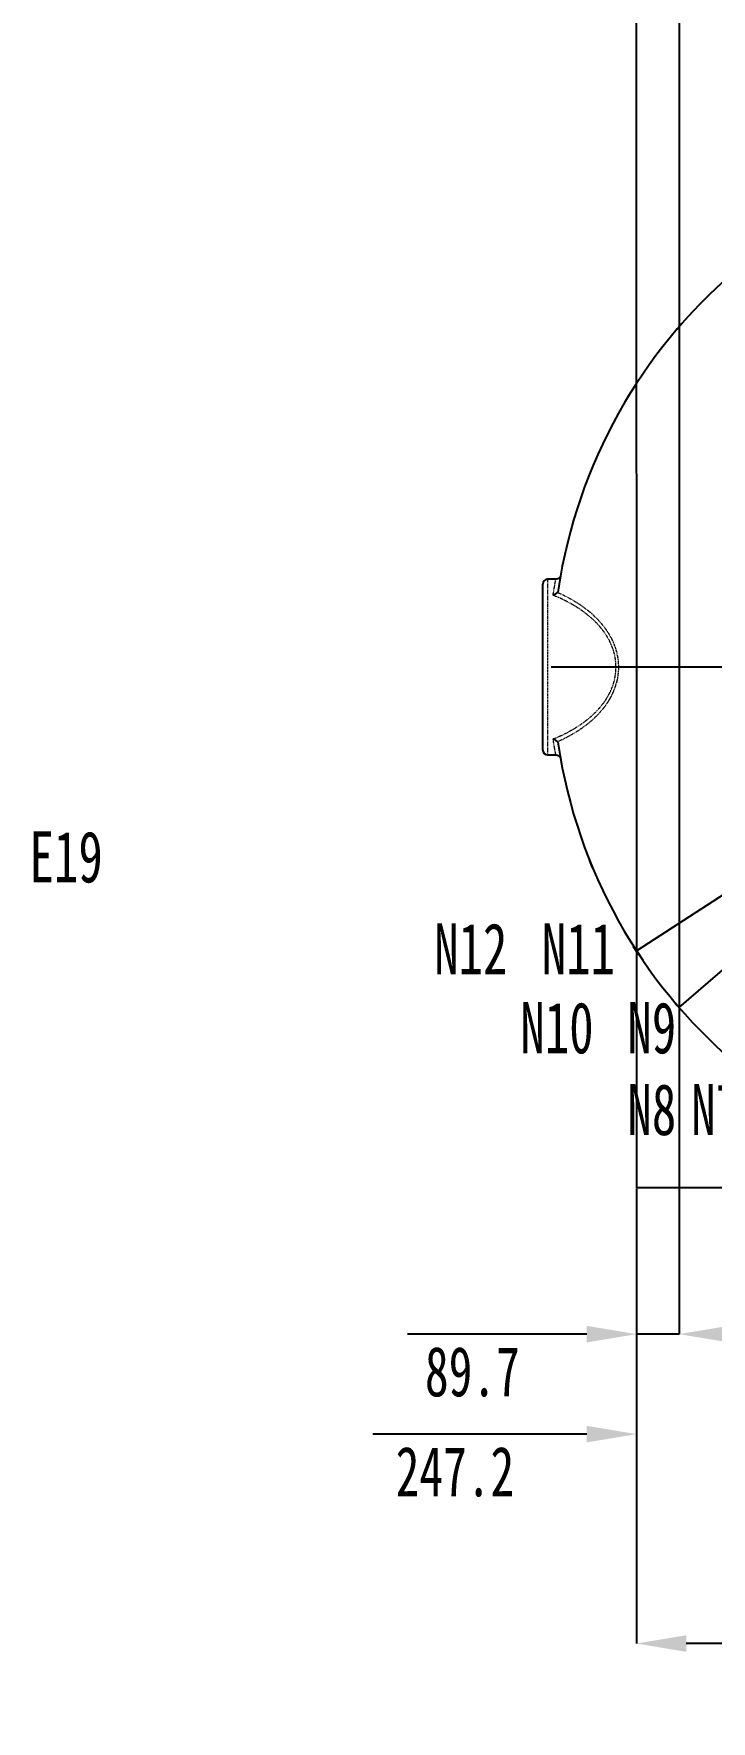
# Model space of a CAD drawing. Header units: millimetres. Extents: x -12403 to 8666, y -15213 to 13435.
# Drawn here: x -4696 to -3266, y -2844 to 718 of the extents above; entities that cross this region are included whole.
import ezdxf

# ---------------------------------------------------------------- set-up
doc = ezdxf.new("R2010")
doc.units = ezdxf.units.MM
doc.header["$PDSIZE"] = -1
doc.linetypes.add('PHANTOM', pattern=[12.7, 6.35, -1.27, 1.27, -1.27, 1.27, -1.27])
doc.layers.add('10', color=7, linetype='Continuous')
doc.styles.add('SLDTEXTSTYLE0', font='TXT', dxfattribs={"width": 0.7})
doc.dimstyles.new('SLDDIMSTYLE0', dxfattribs={"dimscale": 30, "dimtxt": 3.5, "dimasz": 3.5, "dimexe": 0, "dimexo": 0.0625, "dimgap": 0.875, "dimtad": 2, "dimdec": 1, "dimrnd": 1e-09, "dimzin": 12, "dimdsep": 46, "dimtxsty": 'SLDTEXTSTYLE0', "dimcen": 0.09, "dimadec": 0, "dimazin": 3, "dimtfac": 1, "dimtdec": 1, "dimtofl": 0, "dimtmove": 0, "dimatfit": 3, "dimfxl": 0, "dimfrac": 2, "dimtolj": 1, "dimtzin": 12, "dimarcsym": 0})
doc.dimstyles.new('SLDDIMSTYLE1', dxfattribs={"dimscale": 30, "dimtxt": 3.5, "dimasz": 3.5, "dimexe": 0, "dimexo": 0.0625, "dimgap": 0.875, "dimtad": 2, "dimdec": 1, "dimrnd": 1e-09, "dimzin": 12, "dimdsep": 46, "dimtxsty": 'SLDTEXTSTYLE0', "dimcen": 0.09, "dimadec": 0, "dimazin": 3, "dimtfac": 1, "dimtdec": 1, "dimtmove": 0, "dimatfit": 0, "dimfxl": 0, "dimfrac": 2, "dimtolj": 1, "dimtzin": 12, "dimarcsym": 0})

# ---------------------------------------------------------------- blocks, each defined once
blk = doc.blocks.new('_D_9')
at = {"layer": '10', "color": 0, "lineweight": -2, "transparency": 16777216}
for p, q in [((-3423.9, -1720.3), (-3423.9, -2238.2)), ((-3176.7, -1720.3), (-3176.7, -2238.2)), ((-3528.9, -2238.2), (-3980.4, -2238.2)), ((-3071.7, -2238.2), (-2966.7, -2238.2))]:
    blk.add_line(p, q, dxfattribs=at)
at = {"layer": '10', "color": 0, "transparency": 16777216}
for points in [[(-3528.9, -2220.7), (-3528.9, -2255.7), (-3423.9, -2238.2)], [(-3071.7, -2220.7), (-3071.7, -2255.7), (-3176.7, -2238.2)]]:
    blk.add_solid(points, dxfattribs=at)
at = {"layer": 'Defpoints', "color": 0, "transparency": 16777216}
for p in [(-3423.9, -1718.4), (-3176.7, -1718.4), (-3176.7, -2238.2)]:
    blk.add_point(p, dxfattribs=at)
at = {"layer": '10', "color": 0, "transparency": 16777216, "insert": (-3807.1, -2264.5), "char_height": 105, "attachment_point": 2, "style": 'SLDTEXTSTYLE0'}
blk.add_mtext('\\A1;247.2', dxfattribs=at)
blk = doc.blocks.new('_D_10')
at = {"layer": '10', "color": 0, "lineweight": -2, "transparency": 16777216}
for p, q in [((-3423.9, -1720.3), (-3423.9, -2027.1)), ((-3334.2, -1720.3), (-3334.2, -2027.1)), ((-3528.9, -2027.1), (-3906.9, -2027.1)), ((-3334.2, -2027.1), (-3423.9, -2027.1)), ((-3229.2, -2027.1), (-3124.2, -2027.1))]:
    blk.add_line(p, q, dxfattribs=at)
at = {"layer": '10', "color": 0, "transparency": 16777216}
for points in [[(-3528.9, -2009.6), (-3528.9, -2044.6), (-3423.9, -2027.1)], [(-3229.2, -2009.6), (-3229.2, -2044.6), (-3334.2, -2027.1)]]:
    blk.add_solid(points, dxfattribs=at)
at = {"layer": 'Defpoints', "color": 0, "transparency": 16777216}
for p in [(-3423.9, -1718.4), (-3334.2, -1718.4), (-3423.9, -2027.1)]:
    blk.add_point(p, dxfattribs=at)
at = {"layer": '10', "color": 0, "transparency": 16777216, "insert": (-3770.4, -2053.4), "char_height": 105, "attachment_point": 2, "style": 'SLDTEXTSTYLE0'}
blk.add_mtext('\\A1;89.7', dxfattribs=at)
blk = doc.blocks.new('_D_22')
at = {"layer": '10', "color": 0, "lineweight": -2, "transparency": 16777216}
for p, q in [((-3423.9, -1720.3), (-3423.9, -2680.3)), ((-2501.8, -1720.3), (-2501.8, -2680.3)), ((-2606.8, -2680.3), (-3318.9, -2680.3))]:
    blk.add_line(p, q, dxfattribs=at)
at = {"layer": '10', "color": 0, "transparency": 16777216}
for points in [[(-3318.9, -2662.8), (-3318.9, -2697.8), (-3423.9, -2680.3)], [(-2606.8, -2662.8), (-2606.8, -2697.8), (-2501.8, -2680.3)]]:
    blk.add_solid(points, dxfattribs=at)
at = {"layer": 'Defpoints', "color": 0, "transparency": 16777216}
for p in [(-3423.9, -1718.4), (-2501.8, -1718.4), (-3423.9, -2680.3)]:
    blk.add_point(p, dxfattribs=at)
at = {"layer": '10', "color": 0, "transparency": 16777216, "insert": (-2918.4, -2706.5), "char_height": 105, "attachment_point": 2, "style": 'SLDTEXTSTYLE0'}
blk.add_mtext('\\A1;922.1', dxfattribs=at)
blk = doc.blocks.new('SW_CENTERMARKSYMBOL_70')
at = {"layer": '10', "color": 0}
for p, q in [((0, 0.17), (0, 35.67)), ((-0.17, 0), (-35.67, 0)), ((0, 0), (-0.08, 0)), ((0, 0), (0, 0.08)), ((0, 0), (0, -0.08)), ((0, 0), (0.08, 0)), ((0.17, 0), (35.67, 0)), ((0, -0.17), (0, -35.67))]:
    blk.add_line(p, q, dxfattribs=at)

msp = doc.modelspace()

# ---------------------------------------------------------------- linework, layer by layer
at = {"color": 7, "linetype": 'Continuous', "lineweight": 25}
for p, q in [((-3327.46, 107.21), (-3327.5, 107.24)), ((-3340.96, 91.64), (-3340.92, 91.61)), ((-3340.92, 91.61), (-3340.92, 91.61)), ((-3431.31, -31.58), (-3431.35, -31.56)), ((-3442.19, -49.07), (-3442.15, -49.1)), ((-3584.17, -425.54), (-3584.11, -425.23)), ((-3621.9, -793.97), (-3621.9, -443.77)), ((-3594.24, -433.47), (-3611.6, -433.47)), ((-3611.6, -804.27), (-3594.21, -804.27)), ((-3523.27, -1025.69), (-3523.32, -1025.7)), ((-3515.51, -1044.77), (-3515.47, -1044.75)), ((-3429.91, -1209.38), (-3430.32, -1209.65)), ((-3430.32, -1209.65), (-3430.3, -1209.69)), ((-3429.5, -1209.05), (-3430.3, -1209.69)), ((-3419.13, -1226.88), (-3418.22, -1226.41)), ((-3419.1, -1226.92), (-3418.69, -1226.66)), ((-3340.92, -1329.36), (-3340.96, -1329.39)), ((-3327.5, -1344.99), (-3327.46, -1344.95))]:
    msp.add_line(p, q, dxfattribs=at)
at = {"color": 8, "linetype": 'PHANTOM', "lineweight": 18}
msp.add_line((-3611.6, -433.47), (-3611.6, -804.27), dxfattribs=at)
at = {"color": 7, "linetype": 'Continuous', "lineweight": 25, "flags": 128}
for points in [[(-3327.5, 107.24), (-3327.63, 107.09), (-3328.01, 106.64), (-3328.63, 105.92), (-3329.47, 104.95), (-3330.49, 103.77), (-3331.65, 102.42), (-3332.91, 100.96), (-3334.23, 99.44)], [(-3334.23, 99.44), (-3335.54, 97.92), (-3336.8, 96.45), (-3337.96, 95.11), (-3338.98, 93.92), (-3339.82, 92.95), (-3340.44, 92.23), (-3340.83, 91.79), (-3340.96, 91.64)], [(-3436.77, -40.31), (-3435.71, -38.61), (-3434.7, -36.96), (-3433.76, -35.45), (-3432.94, -34.12), (-3432.26, -33.03), (-3431.76, -32.22), (-3431.45, -31.72), (-3431.35, -31.56)], [(-3442.19, -49.07), (-3442.09, -48.91), (-3441.78, -48.41), (-3441.28, -47.6), (-3440.6, -46.51), (-3439.78, -45.18), (-3438.84, -43.67), (-3437.83, -42.02), (-3436.77, -40.31)], [(-3519.42, -1035.24), (-3520.18, -1033.38), (-3520.91, -1031.59), (-3521.58, -1029.94), (-3522.17, -1028.5), (-3522.66, -1027.31), (-3523.02, -1026.43), (-3523.24, -1025.89), (-3523.32, -1025.7)], [(-3515.51, -1044.77), (-3515.59, -1044.59), (-3515.81, -1044.04), (-3516.17, -1043.16), (-3516.66, -1041.98), (-3517.25, -1040.53), (-3517.92, -1038.88), (-3518.65, -1037.1), (-3519.42, -1035.24)], [(-3419.13, -1226.88), (-3419.16, -1226.84), (-3419.36, -1226.53), (-3419.75, -1225.93), (-3420.32, -1225.04), (-3421.06, -1223.92), (-3421.92, -1222.58), (-3422.89, -1221.1), (-3423.92, -1219.51), (-3424.98, -1217.88), (-3426.03, -1216.26), (-3427.03, -1214.71), (-3427.95, -1213.3), (-3428.76, -1212.06), (-3429.41, -1211.05), (-3429.9, -1210.3), (-3430.2, -1209.84), (-3430.3, -1209.69)], [(-3419.13, -1226.88), (-3419.13, -1226.88), (-3419.1, -1226.92)], [(-3334.23, -1337.19), (-3335.54, -1335.67), (-3336.8, -1334.2), (-3337.96, -1332.86), (-3338.98, -1331.67), (-3339.82, -1330.7), (-3340.44, -1329.98), (-3340.83, -1329.54), (-3340.96, -1329.39)], [(-3327.5, -1344.99), (-3327.63, -1344.84), (-3328.01, -1344.39), (-3328.63, -1343.67), (-3329.47, -1342.7), (-3330.49, -1341.52), (-3331.65, -1340.17), (-3332.91, -1338.71), (-3334.23, -1337.19)]]:
    msp.add_lwpolyline(points, dxfattribs=at)
at = {"color": 7, "linetype": 'Continuous', "lineweight": 25}
for centre, radius, start, end in [((-2501.77, -618.87), 1099.53, 8.50958, 171.49042), ((-3611.6, -443.77), 10.3, 90, 180), ((-2501.77, -618.87), 1099.53, 188.50958, 351.49042), ((-3611.6, -793.97), 10.3, 180, 270)]:
    msp.add_arc(centre, radius, start, end, dxfattribs=at)
for points, knots in [([(-3584.18, -425.53), (-3584.18, -425.54), (-3584.2, -425.6), (-3584.27, -425.91), (-3584.47, -426.58), (-3584.87, -427.59), (-3585.54, -428.82), (-3586.48, -430.04), (-3587.62, -431.14), (-3588.91, -432.06), (-3590.38, -432.79), (-3592, -433.27), (-3593.3, -433.49), (-3594.05, -433.45), (-3594.23, -433.45)], [0, 0, 0, 0, 0.0028616, 0.0275257, 0.076631, 0.157768, 0.2591132, 0.3772464, 0.4880257, 0.5994776, 0.7174107, 0.8387068, 0.9619027, 1, 1, 1, 1]), ([(-3591.02, -461.06), (-3591.82, -462.03), (-3593.42, -463.95), (-3596.63, -465.96), (-3598.87, -466.81), (-3599.96, -467.09), (-3599.97, -467.09)], [0, 0, 0, 0, 0.3391695, 0.6770072, 0.998021, 1, 1, 1, 1]), ([(-3589.19, -456.17), (-3589.43, -457.31), (-3589.79, -459.07), (-3590.7, -460.54), (-3591.02, -461.06)], [0, 0, 0, 0, 0.6481322, 1, 1, 1, 1]), ([(-3599.97, -770.66), (-3599.96, -770.66), (-3598.85, -770.95), (-3596.6, -771.8), (-3593.4, -773.82), (-3591.82, -775.73), (-3591.02, -776.69)], [0, 0, 0, 0, 0.00197894, 0.32743235, 0.66307058, 1, 1, 1, 1]), ([(-3591.02, -776.69), (-3590.73, -777.15), (-3590.14, -778.11), (-3589.53, -779.77), (-3589.31, -780.96), (-3589.19, -781.58)], [0, 0, 0, 0, 0.31818942, 0.64757129, 1, 1, 1, 1]), ([(-3594.21, -804.31), (-3593.8, -804.31), (-3592.85, -804.31), (-3591.39, -804.63), (-3589.91, -805.17), (-3588.6, -805.89), (-3587.48, -806.74), (-3586.54, -807.66), (-3585.78, -808.61), (-3585.19, -809.56), (-3584.76, -810.43), (-3584.47, -811.19), (-3584.3, -811.76), (-3584.2, -812.12), (-3584.16, -812.3), (-3584.15, -812.35), (-3584.14, -812.38)], [0, 0, 0, 0, 0.0852612, 0.2014584, 0.3115995, 0.4159646, 0.5145499, 0.6070319, 0.6928454, 0.7710847, 0.840416, 0.8985902, 0.9409233, 0.9681776, 0.986311, 1, 1, 1, 1])]:
    msp.add_open_spline(points, degree=3, knots=knots, dxfattribs=at)
at = {"color": 8, "linetype": 'PHANTOM', "lineweight": 18}
for points, knots in [([(-3599.97, -467.09), (-3599.54, -464.37), (-3598.69, -458.91), (-3597.52, -451.91), (-3596.48, -445.88), (-3595.59, -440.92), (-3594.89, -437.12), (-3594.43, -434.66), (-3594.21, -433.49), (-3594.23, -433.6), (-3594.24, -433.63)], [0, 0, 0, 0, 0.1299485, 0.2607226, 0.3944505, 0.5281772, 0.66574, 0.803301, 0.9384534, 1, 1, 1, 1]), ([(-3591.02, -461.06), (-3590.67, -461.22), (-3584.41, -463.97), (-3572.37, -469.7), (-3556.78, -478.34), (-3543.09, -487.02), (-3531.21, -495.5), (-3519.78, -504.77), (-3508.91, -514.88), (-3499.42, -525.1), (-3491.26, -535.3), (-3484.35, -545.3), (-3478.13, -555.92), (-3473.13, -566.33), (-3469.27, -576.36), (-3466.37, -585.86), (-3464.16, -595.62), (-3462.7, -605.57), (-3462.05, -615.66), (-3462.22, -625.79), (-3463.16, -635.86), (-3464.88, -645.79), (-3467.37, -655.49), (-3470.57, -664.94), (-3474.39, -674.08), (-3478.76, -682.86), (-3484.39, -692.52), (-3491.49, -702.84), (-3500.23, -713.59), (-3509.65, -723.56), (-3519.61, -732.78), (-3531.12, -742.18), (-3544.25, -751.58), (-3559.07, -760.77), (-3574.33, -769), (-3585.08, -774.07), (-3590.67, -776.53), (-3591.02, -776.69)], [0, 0, 0, 0, 0.00280368, 0.05045201, 0.09809458, 0.13316555, 0.16834403, 0.20351829, 0.23861818, 0.27362332, 0.30136076, 0.32918365, 0.35697294, 0.38466441, 0.40631754, 0.4280492, 0.44976576, 0.47139829, 0.49306868, 0.51483623, 0.53660784, 0.55828387, 0.58007038, 0.60195245, 0.62389187, 0.64582052, 0.66764618, 0.69959079, 0.73164967, 0.76379841, 0.79595179, 0.82797592, 0.87023072, 0.91255482, 0.95490524, 0.99719632, 1, 1, 1, 1]), ([(-3599.97, -770.66), (-3597.04, -769.45), (-3589.18, -766.21), (-3576.61, -760.38), (-3562.37, -752.93), (-3548.5, -744.64), (-3535.98, -736.08), (-3524.78, -727.36), (-3514.84, -718.62), (-3505.43, -709.14), (-3496.67, -698.9), (-3489.55, -689.05), (-3483.92, -679.84), (-3479.56, -671.51), (-3475.73, -662.8), (-3472.53, -653.79), (-3470.03, -644.53), (-3468.31, -635.06), (-3467.37, -625.47), (-3467.2, -615.81), (-3467.84, -606.2), (-3469.31, -596.71), (-3471.53, -587.4), (-3474.42, -578.36), (-3478.29, -568.79), (-3483.3, -558.88), (-3489.52, -548.76), (-3496.42, -539.25), (-3504.59, -529.54), (-3514.08, -519.8), (-3524.97, -510.17), (-3536.39, -501.36), (-3548.24, -493.32), (-3560.58, -485.88), (-3573.35, -479.03), (-3586.53, -472.69), (-3595.49, -468.96), (-3599.97, -467.09)], [0, 0, 0, 0, 0.0234414, 0.0626982, 0.1020032, 0.1412873, 0.1805154, 0.2119302, 0.2434724, 0.2750076, 0.3064517, 0.337784, 0.3589462, 0.3802128, 0.4014884, 0.4227041, 0.4438234, 0.464709, 0.4856928, 0.506672, 0.5275514, 0.5484506, 0.5694359, 0.5904378, 0.6113598, 0.6383501, 0.6654384, 0.6925624, 0.7196018, 0.754086, 0.788662, 0.823312, 0.8579678, 0.8925191, 0.928338, 0.9641748, 1, 1, 1, 1]), ([(-3594.21, -804.26), (-3594.21, -804.27), (-3594.17, -804.48), (-3594.31, -803.72), (-3594.66, -801.88), (-3595.27, -798.55), (-3596.05, -794.24), (-3596.93, -789.27), (-3597.85, -783.89), (-3598.86, -777.76), (-3599.6, -773.02), (-3599.97, -770.66)], [0, 0, 0, 0, 0.0026058, 0.1384721, 0.2743394, 0.4142917, 0.5542421, 0.6646368, 0.775031, 0.8875156, 1, 1, 1, 1])]:
    msp.add_open_spline(points, degree=3, knots=knots, dxfattribs=at)
at = {"layer": '10', "color": 1}
for p, q in [((-3334.23, 4048.51), (-3334.23, -1337.19)), ((-3424.71, 2246.01), (-3423.89, -1217.75))]:
    msp.add_line(p, q, dxfattribs=at)
at = {"layer": '10', "color": 5}
for p in [(-3423.89, -1217.75), (-3334.23, -1337.19)]:
    msp.add_line(p, (-2501.77, -618.87), dxfattribs=at)
at = {"layer": '10'}
for p, q in [((-3423.89, -1217.75), (-3423.89, -1718.4)), ((-3334.23, -1337.19), (-3334.23, -1718.4)), ((-2501.77, -1718.4), (-3423.89, -1718.4))]:
    msp.add_line(p, q, dxfattribs=at)

# ---------------------------------------------------------------- block references
at = {"layer": '10', "xscale": 30.9, "yscale": 30.9, "zscale": 30.9}
msp.add_blockref('SW_CENTERMARKSYMBOL_70', (-2501.77, -618.87), dxfattribs=at)

# ---------------------------------------------------------------- texts
at = {"layer": '10', "char_height": 108.15, "attachment_point": 1, "style": 'SLDTEXTSTYLE0'}
for s, insert in [('E19', (-4704.71, -965.33)), ('N12', (-3850.98, -1159.6)), ('N11', (-3623.85, -1159.6)), ('N10', (-3669.04, -1326.16)), ('N9', (-3443.09, -1326.16)), ('N8', (-3443.09, -1498.67)), ('N7', (-3308.64, -1498.67))]:
    msp.add_mtext(s, dxfattribs=dict(at, insert=insert))

# ---------------------------------------------------------------- dimensions: what is measured, and where the dimension line sits
at = {"layer": '10'}
for base, p1, p2, dimstyle, picture, middle in [((-3176.68, -2238.22), (-3423.89, -1718.4), (-3176.68, -1718.4), 'SLDDIMSTYLE0', '_D_9', (-3807.14, -2238.22)), ((-3423.89, -2027.13), (-3334.23, -1718.4), (-3423.89, -1718.4), 'SLDDIMSTYLE1', '_D_10', (-3770.39, -2027.13)), ((-3423.89, -2680.29), (-2501.77, -1718.4), (-3423.89, -1718.4), 'SLDDIMSTYLE0', '_D_22', (-2918.41, -2680.29))]:
    dim = msp.add_linear_dim(base=base, p1=p1, p2=p2, dimstyle=dimstyle, dxfattribs=at)
    dim.commit()
    dim.dimension.update_dxf_attribs({"geometry": picture, "text_midpoint": middle, "dimtype": 160})

doc.saveas('drawing.dxf')
